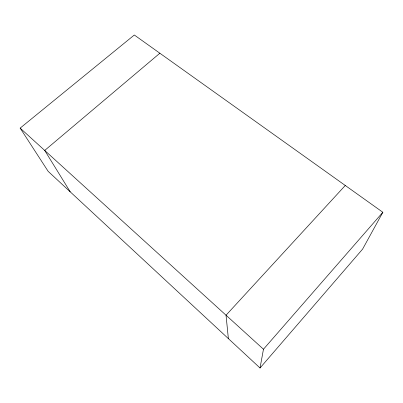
<?xml version="1.0" encoding="UTF-8"?>
<svg xmlns="http://www.w3.org/2000/svg" width="403" height="403" viewBox="0 0 403 403"><rect width="100%" height="100%" fill="white"/><g stroke="black" fill="none" stroke-linecap="round" stroke-linejoin="round"><path stroke-width="0.6" d="M260.031 367.994L263.466 349.235L382.85 212.275L134.315 35.006L20.15 128.119L48.179 171.376L260.031 367.994L362.594 249.13L382.85 212.275M345.275 185.471L226.038 315.222L228.37 338.606M159.865 53.226L44.708 150.435L70.223 191.838M20.15 128.119L263.466 349.235"/></g></svg>
